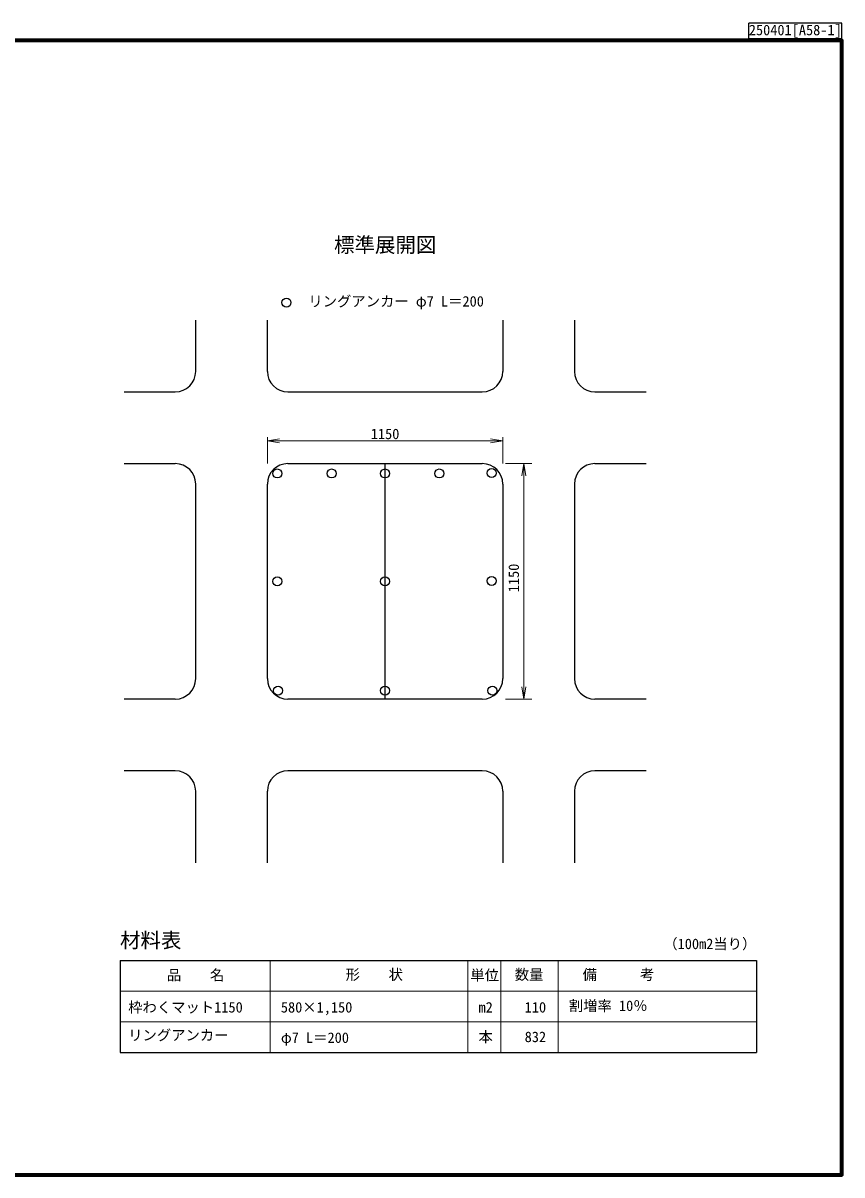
# Model space of a CAD drawing. Units: millimetres, scale not verified. Extents: x 200 to 8200, y 200 to 5825.
# Drawn here: x 4200 to 8200, y 200 to 5825 of the extents above; entities that cross this region are included whole.
import ezdxf
from ezdxf.enums import TextEntityAlignment as Align

# ---------------------------------------------------------------- set-up
doc = ezdxf.new("R2010")
doc.units = ezdxf.units.MM
doc.header["$LTSCALE"] = 20
for name, color, linetype, lineweight in [('C-DOC', 3, 'Continuous', 25), ('C-MTR-FRAM', 5, 'Continuous', 25), ('C-MTR-LINE', 5, 'Continuous', 13), ('C-STR', 7, 'Continuous', 25), ('C-STR-DIM', 1, 'Continuous', 13), ('C-STR-TXT', 7, 'Continuous', 25), ('C-TTL', 2, 'Continuous', 70)]:
    doc.layers.add(name, color=color, linetype=linetype, lineweight=lineweight)
for name, color, linetype in [('C-MTR', 5, 'Continuous'), ('C-MTR-TXT', 5, 'Continuous'), ('C-TTL-TXT', 3, 'Continuous')]:
    doc.layers.add(name, color=color, linetype=linetype)
doc.styles.add('ＭＳ ゴシック', font='')
doc.styles.get('ＭＳ ゴシック').set_extended_font_data('MS Gothic')

msp = doc.modelspace()

# ---------------------------------------------------------------- linework, layer by layer
at = {"layer": 'C-DOC'}
msp.add_line((7745, 5750), (7745, 5825), dxfattribs=at)
msp.add_lwpolyline([(7745, 5750), (8200, 5750), (8200, 5825), (7745, 5825)], dxfattribs=at)
at = {"layer": 'C-MTR-FRAM'}
for p, q in [((4673.66, 1247.49), (7782.35, 1247.49)), ((4673.66, 1247.49), (4673.66, 797.49)), ((7782.35, 1247.49), (7782.35, 797.49)), ((4673.66, 797.49), (7782.35, 797.49))]:
    msp.add_line(p, q, dxfattribs=at)
at = {"layer": 'C-MTR-LINE'}
for p, q in [((5406.69, 1247.49), (5406.69, 797.49)), ((6373.03, 1247.49), (6373.03, 797.49)), ((6533.03, 1247.49), (6533.03, 797.49)), ((6813.03, 1247.49), (6813.03, 797.49)), ((4673.66, 1097.49), (7782.35, 1097.49)), ((4673.66, 947.49), (7782.35, 947.49))]:
    msp.add_line(p, q, dxfattribs=at)
at = {"layer": 'C-STR'}
for p, q in [((5043.34, 4123.7), (5043.34, 4373.7)), ((5393.34, 4123.7), (5393.34, 4373.7)), ((6543.34, 4373.7), (6543.34, 4123.7)), ((6893.34, 4373.7), (6893.34, 4123.7)), ((4693.34, 4023.7), (4943.34, 4023.7)), ((5493.34, 4023.7), (6443.34, 4023.7)), ((6993.34, 4023.7), (7243.34, 4023.7)), ((4693.34, 3673.7), (4943.34, 3673.7)), ((5493.34, 3673.7), (6443.34, 3673.7)), ((5968.34, 2523.7), (5968.34, 3673.7)), ((6993.34, 3673.7), (7243.34, 3673.7)), ((5043.34, 2623.7), (5043.34, 3573.7)), ((5393.34, 2623.7), (5393.34, 3573.7)), ((6543.34, 3573.7), (6543.34, 2623.7)), ((6893.34, 3573.7), (6893.34, 2623.7)), ((4943.34, 2523.7), (4693.34, 2523.7)), ((6443.34, 2523.7), (5493.34, 2523.7)), ((6443.34, 2523.7), (5493.34, 2523.7)), ((7243.34, 2523.7), (6993.34, 2523.7)), ((4943.34, 2173.7), (4693.34, 2173.7)), ((6443.34, 2173.7), (5493.34, 2173.7)), ((7243.34, 2173.7), (6993.34, 2173.7)), ((5043.34, 1723.7), (5043.34, 2073.7)), ((5393.34, 1723.7), (5393.34, 2073.7)), ((6543.34, 2073.7), (6543.34, 1723.7)), ((6893.34, 2073.7), (6893.34, 1723.7))]:
    msp.add_line(p, q, dxfattribs=at)
for centre in [(5441.72, 3625.38), (5707.29, 3625.38), (5968.34, 3625.38), (5968.34, 3625.38), (6233.01, 3625.38), (6233.01, 3625.38), (6488.62, 3627.67), (5441.72, 3098.7), (5441.72, 3098.7), (5968.34, 3098.7), (5968.34, 3098.7), (6488.62, 3100.99), (6488.62, 3100.99), (5445.97, 2565.21), (5445.97, 2565.21), (5968.34, 2565.21), (6492.8, 2565.21), (6492.8, 2565.21)]:
    msp.add_circle(centre, 22, dxfattribs=at)
for centre, start, end in [((4943.34, 4123.7), 270, 0), ((5493.34, 4123.7), 180, 270), ((6443.34, 4123.7), 270, 0), ((6993.34, 4123.7), 180, 270), ((4943.34, 3573.7), 0, 90), ((5493.34, 3573.7), 90, 180), ((6443.34, 3573.7), 0, 90), ((6993.34, 3573.7), 90, 180), ((4943.34, 2623.7), 270, 0), ((5493.34, 2623.7), 180, 270), ((6443.34, 2623.7), 270, 0), ((6993.34, 2623.7), 180, 270), ((4943.34, 2073.7), 0, 90), ((5493.34, 2073.7), 90, 180), ((6443.34, 2073.7), 0, 90), ((6993.34, 2073.7), 90, 180)]:
    msp.add_arc(centre, 100, start, end, dxfattribs=at)
at = {"layer": 'C-STR-DIM'}
for p, q in [((5393.34, 3803.01), (5393.34, 3673.7)), ((5393.34, 3785.01), (6543.34, 3785.01)), ((6543.34, 3803.01), (6543.34, 3673.7)), ((6556.11, 3673.7), (6685.85, 3673.7)), ((6645.85, 2523.7), (6645.85, 3673.7)), ((6556.11, 2523.7), (6685.85, 2523.7))]:
    msp.add_line(p, q, dxfattribs=at)
for points in [[(5453.34, 3795.01), (5393.34, 3785.01), (5453.34, 3775.01)], [(6483.34, 3775.01), (6543.34, 3785.01), (6483.34, 3795.01)], [(6655.85, 3613.7), (6645.85, 3673.7), (6635.85, 3613.7)], [(6635.85, 2583.7), (6645.85, 2523.7), (6655.85, 2583.7)]]:
    msp.add_lwpolyline(points, dxfattribs=at)
at = {"layer": 'C-STR-TXT'}
msp.add_circle((5486.79, 4460.18), 22, dxfattribs=at)
msp.add_circle((5486.79, 4460.18), 22, dxfattribs=at)
at = {"layer": 'C-TTL'}
msp.add_lwpolyline([(200, 200), (8200, 200), (8200, 5740), (200, 5740)], close=True, dxfattribs=at)

# ---------------------------------------------------------------- texts
at = {"layer": 'C-DOC', "style": 'ＭＳ ゴシック'}
msp.add_text('250401[A58-1]', height=51.32, dxfattribs=at).set_placement((7745, 5750), align=Align.BOTTOM_LEFT)
at = {"layer": 'C-MTR', "style": 'ＭＳ ゴシック'}
msp.add_text('材料表', height=73.31, dxfattribs=at).set_placement((4673.66, 1287.49), align=Align.BOTTOM_LEFT)
at = {"layer": 'C-MTR-TXT', "style": 'ＭＳ ゴシック'}
for s, p in [('（100m2当り）', (7327.35, 1287.49)), ('\u3000品\u3000\u3000名\u3000', (4832.84, 1134.97)), ('\u3000形\u3000\u3000状\u3000', (5705.63, 1137.49)), ('単位', (6384.84, 1134.76)), ('数量', (6602.03, 1137.49)), ('割増率 10％', (6865.76, 985.23)), ('リングアンカー', (4713.66, 841.64)), ('本', (6424.76, 833.33)), ('φ7 L＝200', (5459.42, 829.33))]:
    msp.add_text(s, height=51.32, dxfattribs=at).set_placement(p, align=Align.BOTTOM_LEFT)
for s, p in [('\u3000備\u3000\u3000\u3000考\u3000', (7353.35, 1137.49)), ('832', (6754.98, 833.33))]:
    msp.add_text(s, height=51.32, dxfattribs=at).set_placement(p, align=Align.BOTTOM_RIGHT)
for s, p in [('枠わくマット1150', (4713.66, 1018.83)), ('580×1,150', (5459.42, 1018.83)), ('m2', (6424.76, 1018.83))]:
    msp.add_text(s, height=51.32, dxfattribs=at).set_placement(p, align=Align.MIDDLE_LEFT)
msp.add_text('110', height=51.32, dxfattribs=at).set_placement((6754.98, 1018.83), align=Align.MIDDLE_RIGHT)
at = {"layer": 'C-STR-DIM', "color": 7, "style": 'ＭＳ ゴシック'}
msp.add_text('1150', height=51.32, dxfattribs=at).set_placement((5968.34, 3818.71), align=Align.MIDDLE_CENTER)
msp.add_text('1150', height=51.32, rotation=90, dxfattribs=at).set_placement((6596.72, 3115.12), align=Align.MIDDLE_CENTER)
at = {"layer": 'C-STR-TXT', "style": 'ＭＳ ゴシック'}
msp.add_text('リングアンカー φ7 L＝200', height=51.32, dxfattribs=at).set_placement((5593.69, 4425.25), align=Align.BOTTOM_LEFT)
msp.add_text('リングアンカー φ7 L＝200', height=51.32, dxfattribs=at).set_placement((5593.69, 4425.25), align=Align.BOTTOM_LEFT)
at = {"layer": 'C-TTL-TXT', "color": 7, "style": 'ＭＳ ゴシック'}
msp.add_text('標準展開図', height=73.31, dxfattribs=at).set_placement((5719.1, 4741.7), align=Align.MIDDLE_LEFT)

doc.saveas('drawing.dxf')
